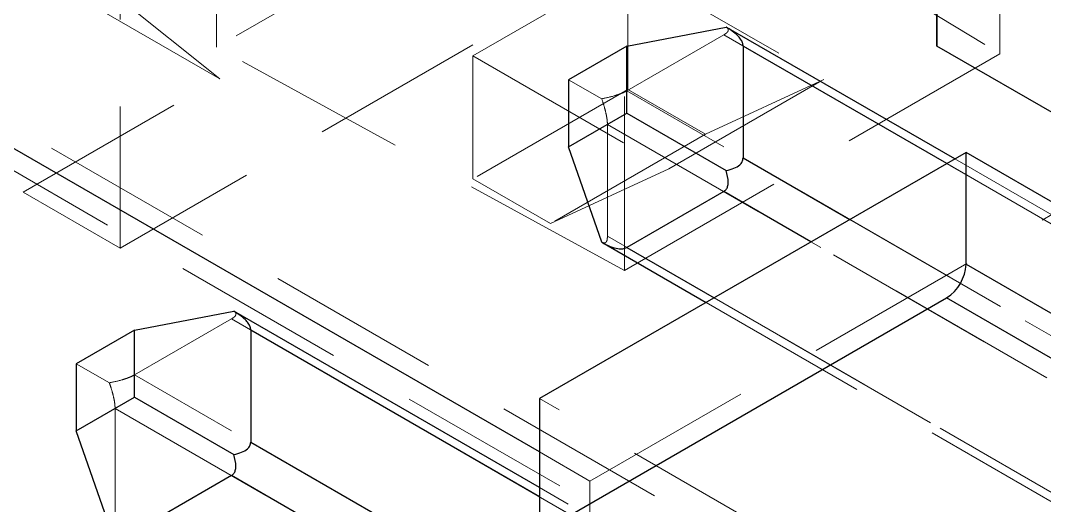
# Model space of a CAD drawing. Header units: millimetres. Extents: x 0 to 841, y 0 to 2287.
# Drawn here: x 602.84 to 610.32, y 266.93 to 270.47 of the extents above; entities that cross this region are included whole.
import ezdxf

# ---------------------------------------------------------------- set-up
doc = ezdxf.new("R2010")
doc.units = ezdxf.units.MM
doc.linetypes.add('HIDDEN', pattern=[1.905, 1.27, -0.635])

msp = doc.modelspace()

# ---------------------------------------------------------------- linework, layer by layer
at = {"color": 7, "linetype": 'HIDDEN', "lineweight": 18}
for p, q in [((603.5713, 277.46), (603.5713, 268.8046)), ((604.2737, 276.8724), (604.2737, 270.2716)), ((609.99, 270.2243), (609.99, 276.8251)), ((607.2502, 268.6426), (607.2502, 275.2434)), ((614.3933, 275.052), (603.5713, 268.8046)), ((604.2995, 270.0414), (600.2736, 272.3656)), ((607.1681, 271.9425), (604.2737, 270.2716)), ((607.1681, 271.9425), (609.99, 270.2243)), ((609.1208, 266.0432), (599.2213, 271.7581)), ((599.0799, 271.5131), (608.8379, 265.8799)), ((604.2995, 270.0414), (602.8689, 271.1846)), ((606.1452, 270.209), (607.2766, 270.8622)), ((607.2766, 270.8622), (608.7065, 270.0367)), ((607.2766, 269.964), (607.2766, 270.8622)), ((602.1489, 270.7689), (602.8642, 269.2128)), ((607.2682, 269.9531), (607.9753, 270.3613)), ((607.9753, 270.3613), (613.6321, 267.0956)), ((607.2502, 268.6426), (604.2737, 270.2716)), ((606.1452, 270.209), (607.5751, 269.3835)), ((606.1452, 269.3108), (606.1452, 270.209)), ((609.99, 270.2243), (607.2502, 268.6426)), ((602.8642, 269.2128), (604.2995, 270.0414)), ((607.0853, 269.8953), (606.8439, 270.0346)), ((607.5751, 269.3835), (608.7065, 270.0367)), ((608.7065, 270.0367), (607.8422, 269.6374)), ((607.2766, 269.964), (606.1452, 269.3108)), ((612.925, 266.6874), (607.2682, 269.9531)), ((607.2766, 269.964), (607.8422, 269.6374)), ((607.1267, 268.8916), (607.1267, 269.7081)), ((607.1267, 269.7081), (612.7836, 266.4425)), ((607.8422, 269.6374), (606.7109, 268.9843)), ((613.7321, 267.1055), (609.6607, 269.4559)), ((606.7109, 268.9843), (607.5751, 269.3835)), ((613.7735, 267.014), (609.6021, 269.4221)), ((606.1452, 269.3108), (606.7109, 268.9843)), ((602.8642, 269.2128), (603.5713, 268.8046)), ((606.9995, 267.1044), (610.4491, 269.0959)), ((608.8949, 269.0138), (613.7735, 266.1974)), ((612.7836, 265.6259), (607.1267, 268.8916)), ((613.6321, 265.9525), (608.612, 268.8505)), ((607.8463, 268.4085), (612.825, 265.5344)), ((607.9049, 268.4423), (612.925, 265.5443)), ((603.676, 267.8794), (604.3832, 268.2876)), ((604.3832, 268.2876), (610.04, 265.0219)), ((603.4932, 267.8216), (603.2518, 267.961)), ((609.3329, 264.6137), (603.676, 267.8794)), ((611.7229, 264.7683), (606.6318, 267.7074)), ((603.5346, 266.8179), (603.5346, 267.6344)), ((603.5346, 267.6344), (609.1915, 264.3688)), ((606.9995, 267.1044), (606.6318, 267.3167)), ((610.14, 265.0319), (606.6318, 267.0571)), ((606.9995, 264.75), (606.9995, 267.1044)), ((610.1814, 264.9403), (606.6318, 266.9895))]:
    msp.add_line(p, q, dxfattribs=at)
at = {"color": 7, "linetype": 'Continuous', "lineweight": 25}
for p, q in [((609.5309, 270.2793), (609.5309, 275.9951)), ((609.5309, 271.0141), (609.5309, 270.2793)), ((606.6318, 267.3167), (600.5648, 270.8191)), ((607.2682, 270.2796), (607.9924, 270.419)), ((609.6607, 269.4559), (607.9924, 270.419)), ((607.2682, 270.2796), (606.8439, 270.0346)), ((607.2682, 269.7896), (607.2682, 270.2796)), ((608.1167, 270.2796), (608.1167, 269.4631)), ((609.6021, 269.4221), (608.1167, 270.2796)), ((612.2886, 268.6873), (609.5309, 270.2793)), ((606.8439, 270.0346), (606.8439, 269.5447)), ((606.8439, 269.5447), (607.2682, 269.7896)), ((607.2682, 269.7896), (607.9924, 269.3715)), ((609.743, 269.5035), (606.6318, 267.7074)), ((607.0853, 268.8478), (606.8439, 269.5447)), ((609.743, 268.6869), (609.743, 269.5035)), ((613.1371, 267.5441), (609.743, 269.5035)), ((608.1167, 269.4631), (608.8949, 269.0138)), ((607.9753, 269.2181), (607.2682, 268.8099)), ((608.612, 268.8505), (607.9753, 269.2181)), ((607.0853, 268.8478), (607.8463, 268.4085)), ((607.2682, 268.8099), (607.9049, 268.4423)), ((609.743, 268.6869), (619.2995, 263.1701)), ((606.6318, 266.7275), (609.6016, 268.442)), ((619.2995, 262.8435), (609.6016, 268.442)), ((603.676, 268.2059), (604.4003, 268.3453)), ((606.6318, 267.0571), (604.4003, 268.3453)), ((603.676, 268.2059), (603.2518, 267.961)), ((603.676, 267.716), (603.676, 268.2059)), ((604.5246, 268.2059), (604.5246, 267.3894)), ((606.6318, 266.9895), (604.5246, 268.2059)), ((603.2518, 267.961), (603.2518, 267.471)), ((603.2518, 267.471), (603.676, 267.716)), ((603.676, 267.716), (604.4003, 267.2978)), ((606.6318, 267.7074), (606.6318, 266.7275)), ((603.4932, 266.7741), (603.2518, 267.471)), ((604.5246, 267.3894), (610.1814, 264.1237)), ((604.3832, 267.1444), (603.676, 266.7362)), ((610.04, 263.8788), (604.3832, 267.1444))]:
    msp.add_line(p, q, dxfattribs=at)
msp.add_arc((609.436, 268.7009), 0.3074, 302.60548, 357.39452, dxfattribs=at)
at = {"color": 7, "linetype": 'HIDDEN', "lineweight": 18}
for points, knots in [([(607.9924, 270.419), (607.9983, 270.4147), (608.0092, 270.4069), (608.0095, 270.3916), (607.9982, 270.3761), (607.9826, 270.366), (607.9753, 270.3613)], [0, 0, 0, 0, 0.344363, 0.636319, 0.829094, 1, 1, 1, 1]), ([(607.2682, 269.9531), (607.2606, 269.9491), (607.2449, 269.9407), (607.2142, 269.9287), (607.159, 269.9108), (607.1167, 269.9019), (607.0853, 269.8953)], [0, 0, 0, 0, 0.144303, 0.3027957, 0.4830101, 1, 1, 1, 1]), ([(607.0853, 269.8953), (607.0919, 269.8754), (607.1041, 269.8386), (607.1175, 269.7848), (607.1254, 269.7401), (607.1263, 269.7183), (607.1267, 269.7081)], [0, 0, 0, 0, 0.344363, 0.636319, 0.829094, 1, 1, 1, 1]), ([(607.1267, 268.8916), (607.1264, 268.8841), (607.1258, 268.8685), (607.1208, 268.8532), (607.1087, 268.8383), (607.0953, 268.8438), (607.0853, 268.8478)], [0, 0, 0, 0, 0.144303, 0.302796, 0.48301, 1, 1, 1, 1]), ([(604.4003, 268.3453), (604.4062, 268.3411), (604.4171, 268.3332), (604.4174, 268.318), (604.4061, 268.3024), (604.3905, 268.2923), (604.3832, 268.2876)], [0, 0, 0, 0, 0.344363, 0.636319, 0.829094, 1, 1, 1, 1]), ([(603.676, 267.8794), (603.6685, 267.8754), (603.6528, 267.867), (603.6221, 267.8551), (603.5669, 267.8371), (603.5246, 267.8282), (603.4932, 267.8216)], [0, 0, 0, 0, 0.144303, 0.302796, 0.48301, 1, 1, 1, 1]), ([(603.4932, 267.8216), (603.4998, 267.8017), (603.512, 267.7649), (603.5254, 267.7111), (603.5333, 267.6664), (603.5342, 267.6446), (603.5346, 267.6344)], [0, 0, 0, 0, 0.344363, 0.636319, 0.829094, 1, 1, 1, 1])]:
    msp.add_open_spline(points, degree=3, knots=knots, dxfattribs=at)
at = {"color": 7, "linetype": 'Continuous', "lineweight": 25}
for points, knots in [([(608.1167, 270.2796), (608.1158, 270.2877), (608.1139, 270.3049), (608.0989, 270.3317), (608.0626, 270.3745), (608.0223, 270.4), (607.9924, 270.419)], [0, 0, 0, 0, 0.144303, 0.302796, 0.48301, 1, 1, 1, 1]), ([(607.9924, 269.3715), (608.0123, 269.3761), (608.0489, 269.3848), (608.0891, 269.4076), (608.1126, 269.4342), (608.1154, 269.4538), (608.1167, 269.4631)], [0, 0, 0, 0, 0.344363, 0.636319, 0.829094, 1, 1, 1, 1]), ([(607.9753, 269.2181), (607.9816, 269.2228), (607.9948, 269.2326), (608.0055, 269.2561), (608.0124, 269.3019), (608.0009, 269.3419), (607.9924, 269.3715)], [0, 0, 0, 0, 0.144303, 0.302796, 0.48301, 1, 1, 1, 1]), ([(607.0853, 268.8478), (607.1059, 268.8368), (607.1439, 268.8164), (607.1972, 268.8008), (607.2398, 268.7982), (607.2591, 268.8062), (607.2682, 268.8099)], [0, 0, 0, 0, 0.344363, 0.636319, 0.829094, 1, 1, 1, 1]), ([(604.5246, 268.2059), (604.5237, 268.2141), (604.5218, 268.2312), (604.5068, 268.258), (604.4705, 268.3008), (604.4302, 268.3264), (604.4003, 268.3453)], [0, 0, 0, 0, 0.144303, 0.302796, 0.48301, 1, 1, 1, 1]), ([(604.4003, 267.2978), (604.4201, 267.3025), (604.4568, 267.3111), (604.497, 267.3339), (604.5205, 267.3606), (604.5233, 267.3802), (604.5246, 267.3894)], [0, 0, 0, 0, 0.344363, 0.636319, 0.829094, 1, 1, 1, 1]), ([(604.3832, 267.1444), (604.3895, 267.1491), (604.4027, 267.159), (604.4134, 267.1824), (604.4203, 267.2283), (604.4088, 267.2682), (604.4003, 267.2978)], [0, 0, 0, 0, 0.144303, 0.302796, 0.48301, 1, 1, 1, 1])]:
    msp.add_open_spline(points, degree=3, knots=knots, dxfattribs=at)

doc.saveas('drawing.dxf')
